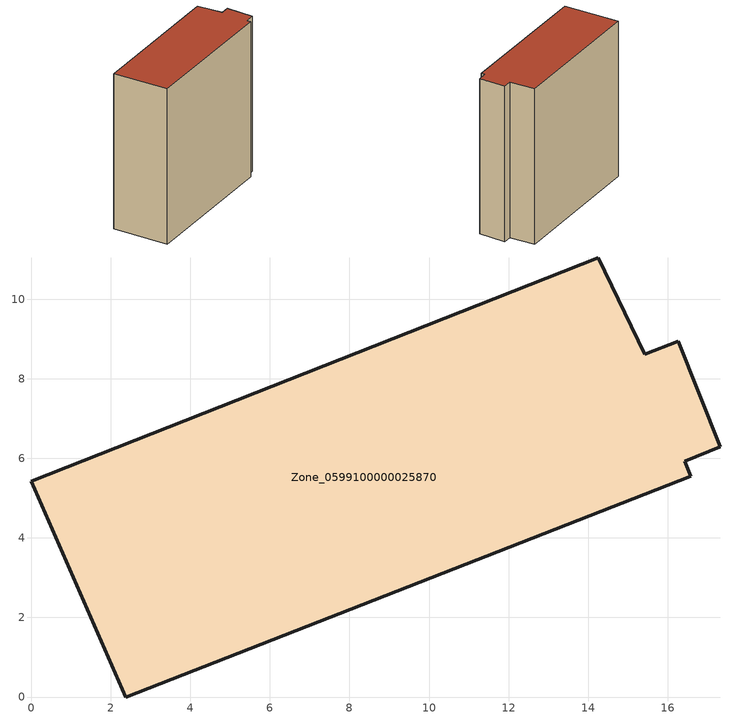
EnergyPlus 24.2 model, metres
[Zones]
Zone_0599100000025870
 floor ground (C_G): 0,5.43 14.26,11.04 15.43,8.62 16.27,8.95 17.32,6.3 16.43,5.93 16.58,5.56 2.38,0 z0
 wall outside (C_F): 2.38,0 16.58,5.56 16.43,5.93 17.32,6.3 16.27,8.95 15.43,8.62 14.26,11.04 0,5.43 2.38,0 z0:17.31
 roof outside (C_R): 17.32,6.3 16.27,8.95 15.43,8.62 14.26,11.04 0,5.43 2.38,0 16.58,5.56 16.43,5.93 z17.31
[BUILDING]
Pand.0599100000025870: North Axis=0; Terrain=City; Loads Convergence Tolerance Value=0.04; Temperature Convergence Tolerance Value=0.4; Solar Distribution=FullExterior; Maximum Number of Warmup Days=25; Minimum Number of Warmup Days=1
[Site:Location]
Rotterdam.The.Hague.AP_ZH_NLD Design_Conditions: Latitude=51.96; Longitude=4.45; Time Zone=1; Elevation=-4.5
[SITE:GROUNDTEMPERATURE:BUILDINGSURFACE]
18, 18, 18, 18, 18, 18, 18, 18, 18, 18, 18, 18
[MATERIAL] Thermal Absorptance=0.9; Solar Absorptance=0.7; Visible Absorptance=0.7
Name | Roughness | Thickness | Conductivity | Density | Specific Heat
G.TI.1946 | MediumSmooth | 0.15 | 1 | 540 | 1210
F.TI.1946 | Rough | 0.3 | 0.857143 | 1920 | 840
R.TI.1946 | MediumRough | 0.2 | 0.1 | 1500 | 1000
[CONSTRUCTION]
C_G: G.TI.1946
C_F: F.TI.1946
C_R: R.TI.1946
[ZONE]
Zone_0599100000025870: Type=1; Multiplier=1; Ceiling Height=Autocalculate; Volume=Autocalculate; Floor Area=autocalculate; Part of Total Floor Area=Yes
[ZONEINFILTRATION:DESIGNFLOWRATE]
Infil_Zone_0599100000025870: Zone or ZoneList or Space or SpaceList=Zone_0599100000025870; Schedule=AlwaysOn; Design Flow Rate Calculation Method=Flow/Area; Flow Rate per Floor Area=0.003; Constant Term Coefficient=1; Temperature Term Coefficient=0; Velocity Term Coefficient=0; Velocity Squared Term Coefficient=0
[HVACTEMPLATE:ZONE:IDEALLOADSAIRSYSTEM]
Zone_0599100000025870: Maximum Heating Supply Air Temperature=50; Minimum Cooling Supply Air Temperature=13; Maximum Heating Supply Air Humidity Ratio=0.0156; Minimum Cooling Supply Air Humidity Ratio=0.0077; Heating Limit=NoLimit; Cooling Limit=NoLimit; Dehumidification Control Type=ConstantSensibleHeatRatio; Cooling Sensible Heat Ratio=0.7; Dehumidification Setpoint=60; Humidification Control Type=None; Humidification Setpoint=30; Outdoor Air Method=None; Outdoor Air Flow Rate per Person=0.00944; Outdoor Air Flow Rate per Zone Floor Area=0; Outdoor Air Flow Rate per Zone=0; Demand Controlled Ventilation Type=None; Outdoor Air Economizer Type=NoEconomizer; Heat Recovery Type=None; Sensible Heat Recovery Effectiveness=0.7; Latent Heat Recovery Effectiveness=0.65
[ZONECONTROL:THERMOSTAT]
ThermostatControl_Zone_0599100000025870: Zone or ZoneList=Zone_0599100000025870; Control Type Schedule=DualSetpointControlType; Control 1=Thermostat_Zone_0599100000025870; Temperature Difference Between Cutout And Setpoint=0
[THERMOSTATSETPOINT:DUALSETPOINT]
Thermostat_Zone_0599100000025870: Heating Setpoint Temperature Schedule=HeatingSetpoint_Zone_0599100000025870; Cooling Setpoint Temperature Schedule=CoolingSetpoint_Zone_0599100000025870
[SCHEDULE:COMPACT]
HeatingSetpoint_Zone_0599100000025870: Through: 12/31, For: AllDays, Until: 24:00, 21
CoolingSetpoint_Zone_0599100000025870: Through: 12/31, For: AllDays, Until: 24:00, 24
DualSetpointControlType: Through: 12/31, For: AllDays, Until: 24:00, 4
AlwaysOn: Through: 12/31, For: AllDays, Until: 24:00, 1
